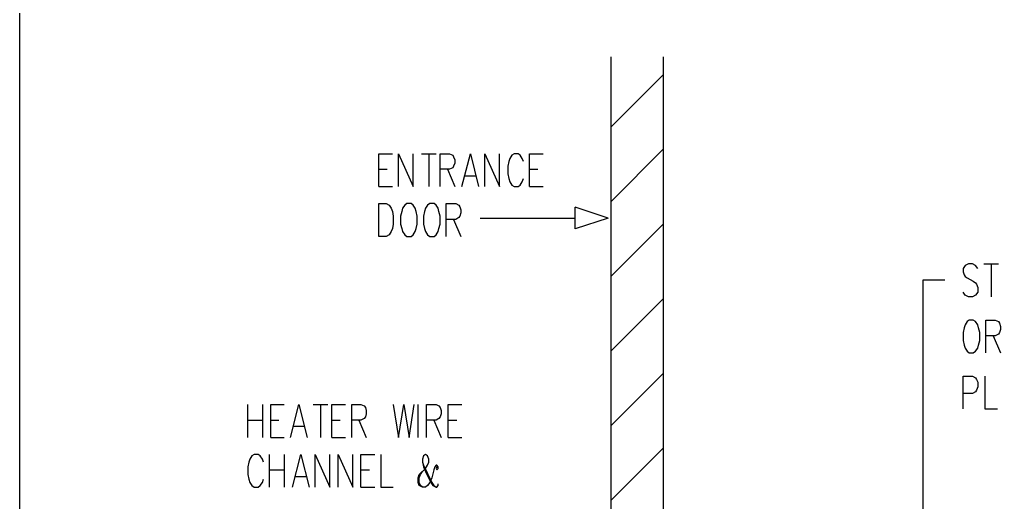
# Model space of a CAD drawing. Header units: metres. Extents: x 13 to 600, y -782 to -15.
# Drawn here: x 13.3 to 215.5, y -355.9 to -256.4 of the extents above; entities that cross this region are included whole.
import ezdxf

# ---------------------------------------------------------------- set-up
doc = ezdxf.new("R2010")
doc.units = ezdxf.units.M

msp = doc.modelspace()

# ---------------------------------------------------------------- linework, layer by layer
for p, q in [((13.26, -42.18), (13.26, -754.56)), ((135.18, -264.06), (135.18, -383.88)), ((146.04, -382.5), (146.04, -264.06)), ((135.18, -278.52), (146.04, -267.66)), ((135.18, -293.94), (146.04, -283.02)), ((87.3, -290.76), (87.3, -284.04)), ((87.3, -284.04), (90.12, -284.04)), ((91.38, -290.76), (91.38, -284.04)), ((91.38, -284.04), (94.38, -290.76)), ((94.38, -290.76), (94.38, -284.04)), ((96.12, -284.04), (99.12, -284.04)), ((97.62, -284.04), (97.62, -290.76)), ((99.96, -290.76), (99.96, -284.04)), ((99.96, -284.04), (101.88, -284.04)), ((101.88, -284.04), (102.54, -284.34)), ((102.54, -284.34), (102.72, -284.64)), ((102.72, -284.64), (102.96, -285.3)), ((104.46, -290.76), (106.2, -284.04)), ((106.2, -284.04), (107.88, -290.76)), ((109.2, -290.76), (109.2, -284.04)), ((109.2, -284.04), (112.2, -290.76)), ((112.2, -290.76), (112.2, -284.04)), ((114.3, -285), (114.12, -285.6)), ((114.72, -284.34), (114.3, -285)), ((115.2, -284.04), (114.72, -284.34)), ((116.04, -284.04), (115.2, -284.04)), ((116.46, -284.34), (116.04, -284.04)), ((116.88, -285), (116.46, -284.34)), ((117.12, -285.6), (116.88, -285)), ((118.38, -290.76), (118.38, -284.04)), ((118.38, -284.04), (121.2, -284.04)), ((102.54, -286.92), (101.88, -287.22)), ((102.72, -286.56), (102.54, -286.92)), ((102.96, -285.96), (102.72, -286.56)), ((102.96, -285.3), (102.96, -285.96)), ((114.12, -285.6), (113.88, -286.56)), ((113.88, -286.56), (113.88, -288.18)), ((87.3, -287.22), (89.04, -287.22)), ((101.88, -287.22), (99.96, -287.22)), ((101.46, -287.22), (102.96, -290.76)), ((105.12, -288.54), (107.22, -288.54)), ((113.88, -288.18), (114.12, -289.14)), ((114.12, -289.14), (114.3, -289.8)), ((116.88, -289.8), (117.12, -289.14)), ((118.38, -287.22), (120.12, -287.22)), ((87.3, -290.76), (90.12, -290.76)), ((114.3, -289.8), (114.72, -290.46)), ((114.72, -290.46), (115.2, -290.76)), ((115.2, -290.76), (116.04, -290.76)), ((116.04, -290.76), (116.46, -290.46)), ((116.46, -290.46), (116.88, -289.8)), ((118.38, -290.76), (121.2, -290.76)), ((87.3, -301.08), (87.3, -294.3)), ((87.3, -294.3), (88.8, -294.3)), ((88.8, -294.3), (89.46, -294.6)), ((89.46, -294.6), (89.88, -295.26)), ((92.7, -294.6), (92.22, -295.26)), ((93.12, -294.3), (92.7, -294.6)), ((93.96, -294.3), (93.12, -294.3)), ((94.38, -294.6), (93.96, -294.3)), ((94.8, -295.26), (94.38, -294.6)), ((97.38, -294.6), (96.96, -295.26)), ((97.8, -294.3), (97.38, -294.6)), ((98.7, -294.3), (97.8, -294.3)), ((99.12, -294.6), (98.7, -294.3)), ((99.54, -295.26), (99.12, -294.6)), ((101.22, -301.08), (101.22, -294.3)), ((101.22, -294.3), (103.2, -294.3)), ((103.2, -294.3), (103.8, -294.6)), ((103.8, -294.6), (104.04, -294.96)), ((104.04, -294.96), (104.22, -295.56)), ((134.58, -297.3), (127.8, -295.02)), ((127.8, -299.52), (127.8, -295.02)), ((89.88, -295.26), (90.12, -295.92)), ((90.12, -295.92), (90.3, -296.88)), ((90.3, -296.88), (90.3, -298.5)), ((92.04, -295.92), (91.8, -296.88)), ((91.8, -296.88), (91.8, -298.5)), ((92.22, -295.26), (92.04, -295.92)), ((95.04, -295.92), (94.8, -295.26)), ((95.22, -296.88), (95.04, -295.92)), ((95.22, -298.5), (95.22, -296.88)), ((96.72, -295.92), (96.54, -296.88)), ((96.54, -296.88), (96.54, -298.5)), ((96.96, -295.26), (96.72, -295.92)), ((99.72, -295.92), (99.54, -295.26)), ((99.96, -296.88), (99.72, -295.92)), ((99.96, -298.5), (99.96, -296.88)), ((103.8, -297.18), (103.2, -297.54)), ((104.04, -296.88), (103.8, -297.18)), ((104.22, -296.22), (104.04, -296.88)), ((104.22, -295.56), (104.22, -296.22)), ((90.3, -298.5), (90.12, -299.46)), ((91.8, -298.5), (92.04, -299.46)), ((95.04, -299.46), (95.22, -298.5)), ((96.54, -298.5), (96.72, -299.46)), ((99.72, -299.46), (99.96, -298.5)), ((103.2, -297.54), (101.22, -297.54)), ((102.72, -297.54), (104.22, -301.08)), ((108.24, -297.3), (127.8, -297.3)), ((134.58, -297.3), (127.8, -299.52)), ((135.18, -309.3), (146.04, -298.44)), ((88.8, -301.08), (87.3, -301.08)), ((89.46, -300.72), (88.8, -301.08)), ((89.88, -300.06), (89.46, -300.72)), ((90.12, -299.46), (89.88, -300.06)), ((92.04, -299.46), (92.22, -300.06)), ((92.22, -300.06), (92.7, -300.72)), ((92.7, -300.72), (93.12, -301.08)), ((93.12, -301.08), (93.96, -301.08)), ((93.96, -301.08), (94.38, -300.72)), ((94.38, -300.72), (94.8, -300.06)), ((94.8, -300.06), (95.04, -299.46)), ((96.72, -299.46), (96.96, -300.06)), ((96.96, -300.06), (97.38, -300.72)), ((97.38, -300.72), (97.8, -301.08)), ((97.8, -301.08), (98.7, -301.08)), ((98.7, -301.08), (99.12, -300.72)), ((99.12, -300.72), (99.54, -300.06)), ((99.54, -300.06), (99.72, -299.46)), ((208.2, -307.08), (207.78, -307.68)), ((208.86, -306.72), (208.2, -307.08)), ((209.7, -306.72), (208.86, -306.72)), ((210.36, -307.08), (209.7, -306.72)), ((210.78, -307.68), (210.36, -307.08)), ((212.04, -306.72), (215.04, -306.72)), ((213.54, -306.72), (213.54, -313.5)), ((207.78, -307.68), (207.78, -308.34)), ((207.78, -308.34), (207.96, -309)), ((207.96, -309), (208.2, -309.3)), ((208.2, -309.3), (208.62, -309.6)), ((204, -310.08), (199.5, -310.08)), ((199.5, -310.08), (199.5, -379.44)), ((208.62, -309.6), (209.88, -310.26)), ((209.88, -310.26), (210.36, -310.62)), ((210.36, -310.62), (210.54, -310.92)), ((210.54, -310.92), (210.78, -311.58)), ((208.2, -313.14), (207.78, -312.54)), ((208.86, -313.5), (208.2, -313.14)), ((210.36, -313.14), (209.7, -313.5)), ((210.78, -312.54), (210.36, -313.14)), ((210.78, -311.58), (210.78, -312.54)), ((135.18, -324.72), (146.04, -313.86)), ((209.7, -313.5), (208.86, -313.5)), ((208.2, -319.26), (207.96, -319.92)), ((208.62, -318.6), (208.2, -319.26)), ((209.04, -318.3), (208.62, -318.6)), ((209.88, -318.3), (209.04, -318.3)), ((210.36, -318.6), (209.88, -318.3)), ((210.78, -319.26), (210.36, -318.6)), ((210.96, -319.92), (210.78, -319.26)), ((212.46, -325.08), (212.46, -318.3)), ((212.46, -318.3), (214.38, -318.3)), ((214.38, -318.3), (215.04, -318.6)), ((215.04, -318.6), (215.28, -318.96)), ((215.28, -318.96), (215.46, -319.62)), ((207.96, -319.92), (207.78, -320.88)), ((207.78, -320.88), (207.78, -322.5)), ((211.2, -320.88), (210.96, -319.92)), ((211.2, -322.5), (211.2, -320.88)), ((215.04, -321.18), (214.38, -321.54)), ((215.28, -320.88), (215.04, -321.18)), ((215.46, -320.22), (215.28, -320.88)), ((215.46, -319.62), (215.46, -320.22)), ((207.78, -322.5), (207.96, -323.46)), ((207.96, -323.46), (208.2, -324.12)), ((210.78, -324.12), (210.96, -323.46)), ((210.96, -323.46), (211.2, -322.5)), ((214.38, -321.54), (212.46, -321.54)), ((213.96, -321.54), (215.46, -325.08)), ((208.2, -324.12), (208.62, -324.72)), ((208.62, -324.72), (209.04, -325.08)), ((209.04, -325.08), (209.88, -325.08)), ((209.88, -325.08), (210.36, -324.72)), ((210.36, -324.72), (210.78, -324.12)), ((135.18, -340.14), (146.04, -329.22)), ((207.78, -336.6), (207.78, -329.88)), ((207.78, -329.88), (209.7, -329.88)), ((209.7, -329.88), (210.36, -330.18)), ((210.36, -330.18), (210.54, -330.54)), ((210.54, -330.54), (210.78, -331.14)), ((210.78, -331.14), (210.78, -332.1)), ((212.28, -329.88), (212.28, -336.6)), ((209.7, -333.42), (207.78, -333.42)), ((210.36, -333.12), (209.7, -333.42)), ((210.54, -332.76), (210.36, -333.12)), ((210.78, -332.1), (210.54, -332.76)), ((60.3, -342.48), (60.3, -335.7)), ((63.3, -335.7), (63.3, -342.48)), ((65.04, -342.48), (65.04, -335.7)), ((65.04, -335.7), (67.8, -335.7)), ((69.12, -342.48), (70.8, -335.7)), ((70.8, -335.7), (72.54, -342.48)), ((73.8, -335.7), (76.8, -335.7)), ((75.3, -335.7), (75.3, -342.48)), ((77.64, -342.48), (77.64, -335.7)), ((77.64, -335.7), (80.46, -335.7)), ((81.72, -342.48), (81.72, -335.7)), ((81.72, -335.7), (83.64, -335.7)), ((83.64, -335.7), (84.3, -336)), ((84.3, -336), (84.54, -336.36)), ((84.54, -336.36), (84.72, -336.96)), ((84.72, -337.62), (84.54, -338.28)), ((84.72, -336.96), (84.72, -337.62)), ((90.3, -335.7), (91.38, -342.48)), ((91.38, -342.48), (92.46, -335.7)), ((92.46, -335.7), (93.54, -342.48)), ((93.54, -342.48), (94.62, -335.7)), ((95.46, -342.48), (95.46, -335.7)), ((97.14, -342.48), (97.14, -335.7)), ((97.14, -335.7), (99.12, -335.7)), ((99.12, -335.7), (99.72, -336)), ((99.72, -336), (99.96, -336.36)), ((99.96, -336.36), (100.14, -336.96)), ((100.14, -337.62), (99.96, -338.28)), ((100.14, -336.96), (100.14, -337.62)), ((101.64, -342.48), (101.64, -335.7)), ((101.64, -335.7), (104.46, -335.7)), ((212.28, -336.6), (214.86, -336.6)), ((60.3, -338.94), (63.3, -338.94)), ((65.04, -338.94), (66.72, -338.94)), ((77.64, -338.94), (79.38, -338.94)), ((83.64, -338.94), (81.72, -338.94)), ((83.22, -338.94), (84.72, -342.48)), ((84.3, -338.58), (83.64, -338.94)), ((84.54, -338.28), (84.3, -338.58)), ((99.12, -338.94), (97.14, -338.94)), ((98.64, -338.94), (100.14, -342.48)), ((99.72, -338.58), (99.12, -338.94)), ((99.96, -338.28), (99.72, -338.58)), ((101.64, -338.94), (103.38, -338.94)), ((69.72, -340.2), (71.88, -340.2)), ((65.04, -342.48), (67.8, -342.48)), ((77.64, -342.48), (80.46, -342.48)), ((101.64, -342.48), (104.46, -342.48)), ((135.18, -355.5), (146.04, -344.64)), ((60.54, -347.58), (60.3, -348.54)), ((60.72, -346.98), (60.54, -347.58)), ((61.14, -346.32), (60.72, -346.98)), ((61.62, -346.02), (61.14, -346.32)), ((62.46, -346.02), (61.62, -346.02)), ((62.88, -346.32), (62.46, -346.02)), ((63.3, -346.98), (62.88, -346.32)), ((63.54, -347.58), (63.3, -346.98)), ((64.8, -352.74), (64.8, -346.02)), ((67.8, -346.02), (67.8, -352.74)), ((69.54, -352.74), (71.22, -346.02)), ((71.22, -346.02), (72.96, -352.74)), ((74.22, -352.74), (74.22, -346.02)), ((74.22, -346.02), (77.22, -352.74)), ((77.22, -352.74), (77.22, -346.02)), ((78.96, -352.74), (78.96, -346.02)), ((78.96, -346.02), (81.96, -352.74)), ((81.96, -352.74), (81.96, -346.02)), ((83.64, -352.74), (83.64, -346.02)), ((83.64, -346.02), (86.46, -346.02)), ((87.72, -346.02), (87.72, -352.74)), ((96.54, -346.32), (96.3, -346.98)), ((96.3, -346.98), (96.3, -347.58)), ((96.3, -347.58), (96.54, -348.54)), ((96.3, -347.58), (96.54, -348.24)), ((96.96, -346.02), (96.54, -346.32)), ((97.38, -346.32), (96.96, -346.02)), ((97.62, -346.98), (97.38, -346.32)), ((97.38, -348.24), (97.62, -347.58)), ((97.62, -347.58), (97.62, -346.98)), ((60.3, -348.54), (60.3, -350.16)), ((64.8, -349.2), (67.8, -349.2)), ((83.64, -349.2), (85.38, -349.2)), ((95.64, -350.16), (96.96, -348.9)), ((95.88, -350.16), (96.3, -349.5)), ((96.54, -348.24), (98.22, -351.78)), ((96.54, -348.54), (96.96, -349.5)), ((96.96, -348.9), (97.38, -348.24)), ((96.96, -349.5), (98.04, -351.78)), ((98.64, -349.2), (98.22, -350.82)), ((98.88, -348.54), (98.64, -349.2)), ((99.12, -348.24), (98.88, -348.54)), ((99.3, -348.24), (99.12, -348.24)), ((99.3, -348.54), (99.12, -348.9)), ((99.12, -348.9), (99.3, -349.2)), ((99.54, -348.54), (99.3, -348.24)), ((99.3, -349.2), (99.54, -348.9)), ((99.54, -348.9), (99.54, -348.54)), ((60.3, -350.16), (60.54, -351.12)), ((60.54, -351.12), (60.72, -351.78)), ((60.72, -351.78), (61.14, -352.44)), ((62.88, -352.44), (63.3, -351.78)), ((63.3, -351.78), (63.54, -351.12)), ((70.14, -350.52), (72.3, -350.52)), ((95.46, -350.82), (95.64, -350.16)), ((95.46, -351.78), (95.46, -350.82)), ((95.64, -352.44), (95.46, -351.78)), ((95.64, -350.82), (95.88, -350.16)), ((95.64, -351.78), (95.64, -350.82)), ((95.88, -352.44), (95.64, -351.78)), ((97.8, -351.78), (97.38, -352.44)), ((98.22, -350.82), (97.8, -351.78)), ((98.04, -351.78), (98.46, -352.44)), ((98.22, -351.78), (98.64, -352.44)), ((61.14, -352.44), (61.62, -352.74)), ((61.62, -352.74), (62.46, -352.74)), ((62.46, -352.74), (62.88, -352.44)), ((83.64, -352.74), (86.46, -352.74)), ((87.72, -352.74), (90.3, -352.74)), ((96.3, -352.74), (95.64, -352.44)), ((96.3, -352.74), (95.88, -352.44)), ((96.96, -352.74), (96.3, -352.74)), ((97.38, -352.44), (96.96, -352.74)), ((98.46, -352.44), (99.12, -352.74)), ((98.64, -352.44), (99.12, -352.74)), ((99.12, -352.74), (99.3, -352.74)), ((99.3, -352.74), (99.54, -352.44)), ((99.54, -352.44), (99.54, -352.08))]:
    msp.add_line(p, q)

doc.saveas('drawing.dxf')
